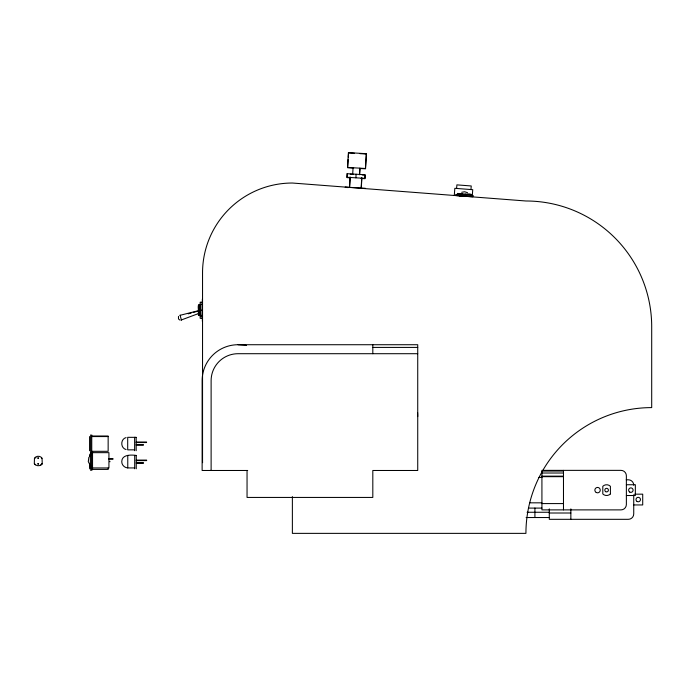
<?xml version="1.0" encoding="UTF-8"?>
<svg xmlns="http://www.w3.org/2000/svg" width="686" height="686" viewBox="0 0 686 686"><rect width="100%" height="100%" fill="white"/><g stroke="black" fill="none" stroke-linecap="round" stroke-linejoin="round"><path stroke-width="1.03" d="M200.329 305.716L200.321 305.021L200.569 315.346L200.269 305.021L200.252 305.716M198.4 305.853L198.64 315.346L198.4 306.693M199.292 305.716L199.309 305.021L199.549 315.346L199.334 305.021L199.334 305.716M199.086 314.505L199.069 315.346L198.829 305.021L199.103 315.346L199.112 314.54M200.218 304.447L200.209 304.747A64.047 59.176 0 0 0 200.209 309.952L200.209 310.544A64.047 59.176 0 0 0 200.209 315.74L200.209 316.16A64.047 24.507 0 0 0 200.209 318.321L202.147 318.321A64.047 24.507 0 0 0 202.147 316.16L202.147 315.74A64.047 59.176 0 0 0 202.147 310.544L202.147 309.952A64.047 59.176 0 0 0 202.147 304.747L202.147 304.327A64.047 24.507 0 0 0 202.147 302.174L200.209 302.174A64.047 24.507 0 0 0 200.209 304.327L202.13 304.447M198.811 305.716L198.829 305.021L198.854 305.862M347.279 174.03L347.065 177.623L350.572 177.828M348.171 159.298L347.673 167.753L353.667 168.113M348.299 157.188L348.548 152.961L354.542 153.312M349.474 187.338L350.092 176.997M349.68 186.635L350.229 177.322M352.698 174.03L353.067 167.753M355.888 177.82L356.103 174.235M359.507 174.441L359.884 168.164M359.653 174.767L360.021 168.49M361.136 188.033L361.745 177.683M361.273 188.358L361.891 178.017M454.278 195.476L454.835 188.316L472.748 189.688L472.277 195.827M456.619 188.453L456.902 184.868L471.231 185.966L470.956 189.55M200.072 314.505L200.029 315.346L199.789 305.021L200.08 315.346L200.046 314.505M35.063 458.034L36.006 457.725M88.863 457.245L88.288 461.652L89.815 464.499M178.471 316.383L178.497 318.981L180.101 320.182M40.654 465.177L42.232 463.685L42.06 458.128A4.776 4.776 0 0 0 34.472 458.128L34.3 463.685L35.355 464.825M126.095 437.582C120.333 439.049 120.333 448.087 126.095 449.553M181.37 319.959L198.597 313.519M42.018 463.993L41.503 463.727M461.687 192.269L464.679 191.763L467.56 192.697M188.264 313.836L191.265 313.005M193.263 312.447L197.259 311.333M180.075 315.303L198.22 310.732M136.257 468.778L136.257 455.427C131.215 454.767 121.859 454.312 121.748 461.652C121.679 464.919 124.509 467.809 127.768 467.895M34.489 463.865L34.532 463.865A4.776 4.776 0 0 0 42.06 463.942M200.218 310.244L202.13 310.244M200.218 316.04L202.13 316.04M247.689 470.485L202.13 470.485L202.13 380.653A35.929 35.929 0 0 1 238.059 344.724L417.731 344.724L417.731 470.485L372.815 470.485L372.815 497.436L247.046 497.436L247.046 470.485M372.815 347.416L417.731 347.416M417.731 353.702L238.059 353.702A26.951 26.951 0 0 0 211.117 380.653L211.117 470.485M91.752 436.013L108.148 436.013L108.148 451.311L91.752 451.311M91.752 436.562L108.148 436.562M134.627 437.454L136.18 437.454M136.18 442.007L146.564 442.007L146.564 442.53L136.18 442.53M136.18 444.648L143.451 444.648L143.451 445.163L136.18 445.163M134.627 449.853L127.699 449.853L127.699 437.325L136.18 437.342L136.18 450.693M92.541 452.657L108.928 452.657L108.928 467.955L92.541 467.955M134.696 455.53L136.257 455.53M108.877 458.651L113.027 458.651L113.027 459.174L108.877 459.174M136.257 460.092L146.632 460.092L146.632 460.606L136.257 460.606M136.257 462.724L143.52 462.724L143.52 463.247L136.257 463.247M134.696 467.929L127.768 467.929L127.768 455.401M91.83 469.396L108.217 469.396L108.217 467.895M541.923 470.364L620.976 470.364A5.394 5.394 0 0 1 626.369 475.75L626.369 504.502A5.394 5.394 0 0 1 620.976 509.887L541.923 509.887L541.923 471.033L563.48 471.033M541.923 473.014L563.48 473.014M541.923 476.153L563.48 476.153M541.923 476.667L563.48 476.667M538.844 477.422L541.923 477.422M626.215 479.797L628.342 479.797A5.394 5.394 0 0 1 633.735 485.182M626.369 484.736L635.347 484.736L635.347 495.515L626.369 495.515M634.73 494.169L642.713 494.169L642.713 504.947L633.735 504.947M529.609 502.829L541.923 502.829M541.923 503.584L563.48 503.584M528.58 508.094L541.923 508.094M527.08 512.262L549.289 512.262M549.289 513.008L570.855 513.008M526.102 517.527L549.289 517.527M470.725 194.43L469.516 194.31M359.91 153.638L366.435 154.024L365.561 168.816L359.567 168.464M350.263 174.21L353.256 174.39M362.217 174.921L365.209 175.093L364.995 178.686L361.076 178.454M345.212 187.089L365.389 188.29M345.358 187.415L348.308 187.595M457.279 194.507L455.787 194.421L473.168 195.699L472.337 195.613M458.711 193.521L460.297 193.632M468.821 194.31L470.407 194.421M467.389 194.207L469.173 194.335M467.706 196.428L472.963 196.762M465.768 194.095L467.629 194.232M468.178 196.47L459.483 195.827M465.871 194.104L462.218 193.829M460.563 193.709L462.398 193.846M238.059 344.724L246.557 345.375M468.246 194.207L471.625 194.49L470.45 194.387M460.872 193.726L457.493 193.452L458.668 193.555M460.1 195.87L455.701 195.51M458.171 193.521L459.603 193.632M41.494 457.939L41.855 458.488M180.049 315.148L181.456 320.165M633.735 494.769L633.735 513.934A5.394 5.394 0 0 1 628.342 519.319L549.289 519.319L549.289 508.875M570.855 508.875L570.855 519.319M563.48 470.364L563.48 509.887M534.917 508.026L534.917 517.527M372.815 344.724L372.815 353.702M292.373 496.621L292.373 533.365L525.93 533.365A125.77 125.77 0 0 1 651.7 407.604L651.7 326.75A125.77 125.77 0 0 0 525.93 200.989L292.373 183.025A89.832 89.832 0 0 0 202.542 272.856L202.542 461.507A8.987 8.987 0 0 0 202.619 462.673M202.361 299.019L202.361 321.348M198.4 305.038L198.4 315.071M134.627 437.325L134.627 450.693M134.696 455.401L134.696 468.778M109.914 461.292L109.914 461.807M92.541 451.568L92.541 469.053M91.752 434.924L91.752 452.108M91.83 469.13L91.83 470.485M91.444 451.568L91.444 469.053M90.732 453L90.732 455.564M90.732 466.12L90.732 470.485M90.663 434.924L90.663 452.408M90.355 453.206L90.355 467.406M89.574 436.562L89.574 450.771M89.643 454.647L89.643 456.722M89.643 465.022L89.643 468.847M211.52 470.485A8.987 8.987 0 0 1 210.345 470.407M417.594 412.475A62.88 62.88 0 0 1 417.731 416.591M198.606 314.651L198.597 315.346L198.571 314.651M199.566 314.651L199.549 315.346L199.566 314.651M200.526 314.651L200.509 315.346L200.578 314.651M347.133 173.704L346.919 177.288L364.858 178.351L365.072 174.767L347.133 173.704M348.411 152.635L347.536 167.427L365.415 168.49L366.298 153.69L348.411 152.635M199.832 305.021L199.798 305.716L199.789 305.021M37.841 458.008C38.382 459.697 39.153 456.825 37.841 458.008M37.841 463.83C38.382 465.511 39.153 462.638 37.841 463.83M610.411 493.937L610.411 486.314A5.394 5.394 0 0 0 602.797 486.314L602.797 493.937A5.394 5.394 0 0 0 610.411 493.937M605.704 491.682A1.801 1.801 0 0 0 608.405 490.13A1.801 1.801 0 0 0 605.704 488.569A1.801 1.801 0 0 0 605.704 491.682M629.739 492.068A2.247 2.247 0 0 0 633.101 490.13A2.247 2.247 0 0 0 629.739 488.183A2.247 2.247 0 0 0 629.739 492.068M596.211 492.462A2.693 2.693 0 0 0 600.259 490.13A2.693 2.693 0 0 0 596.211 487.789A2.693 2.693 0 0 0 596.211 492.462M637.105 501.5A2.247 2.247 0 0 0 640.467 499.554A2.247 2.247 0 0 0 637.105 497.616A2.247 2.247 0 0 0 637.105 501.5"/></g></svg>
